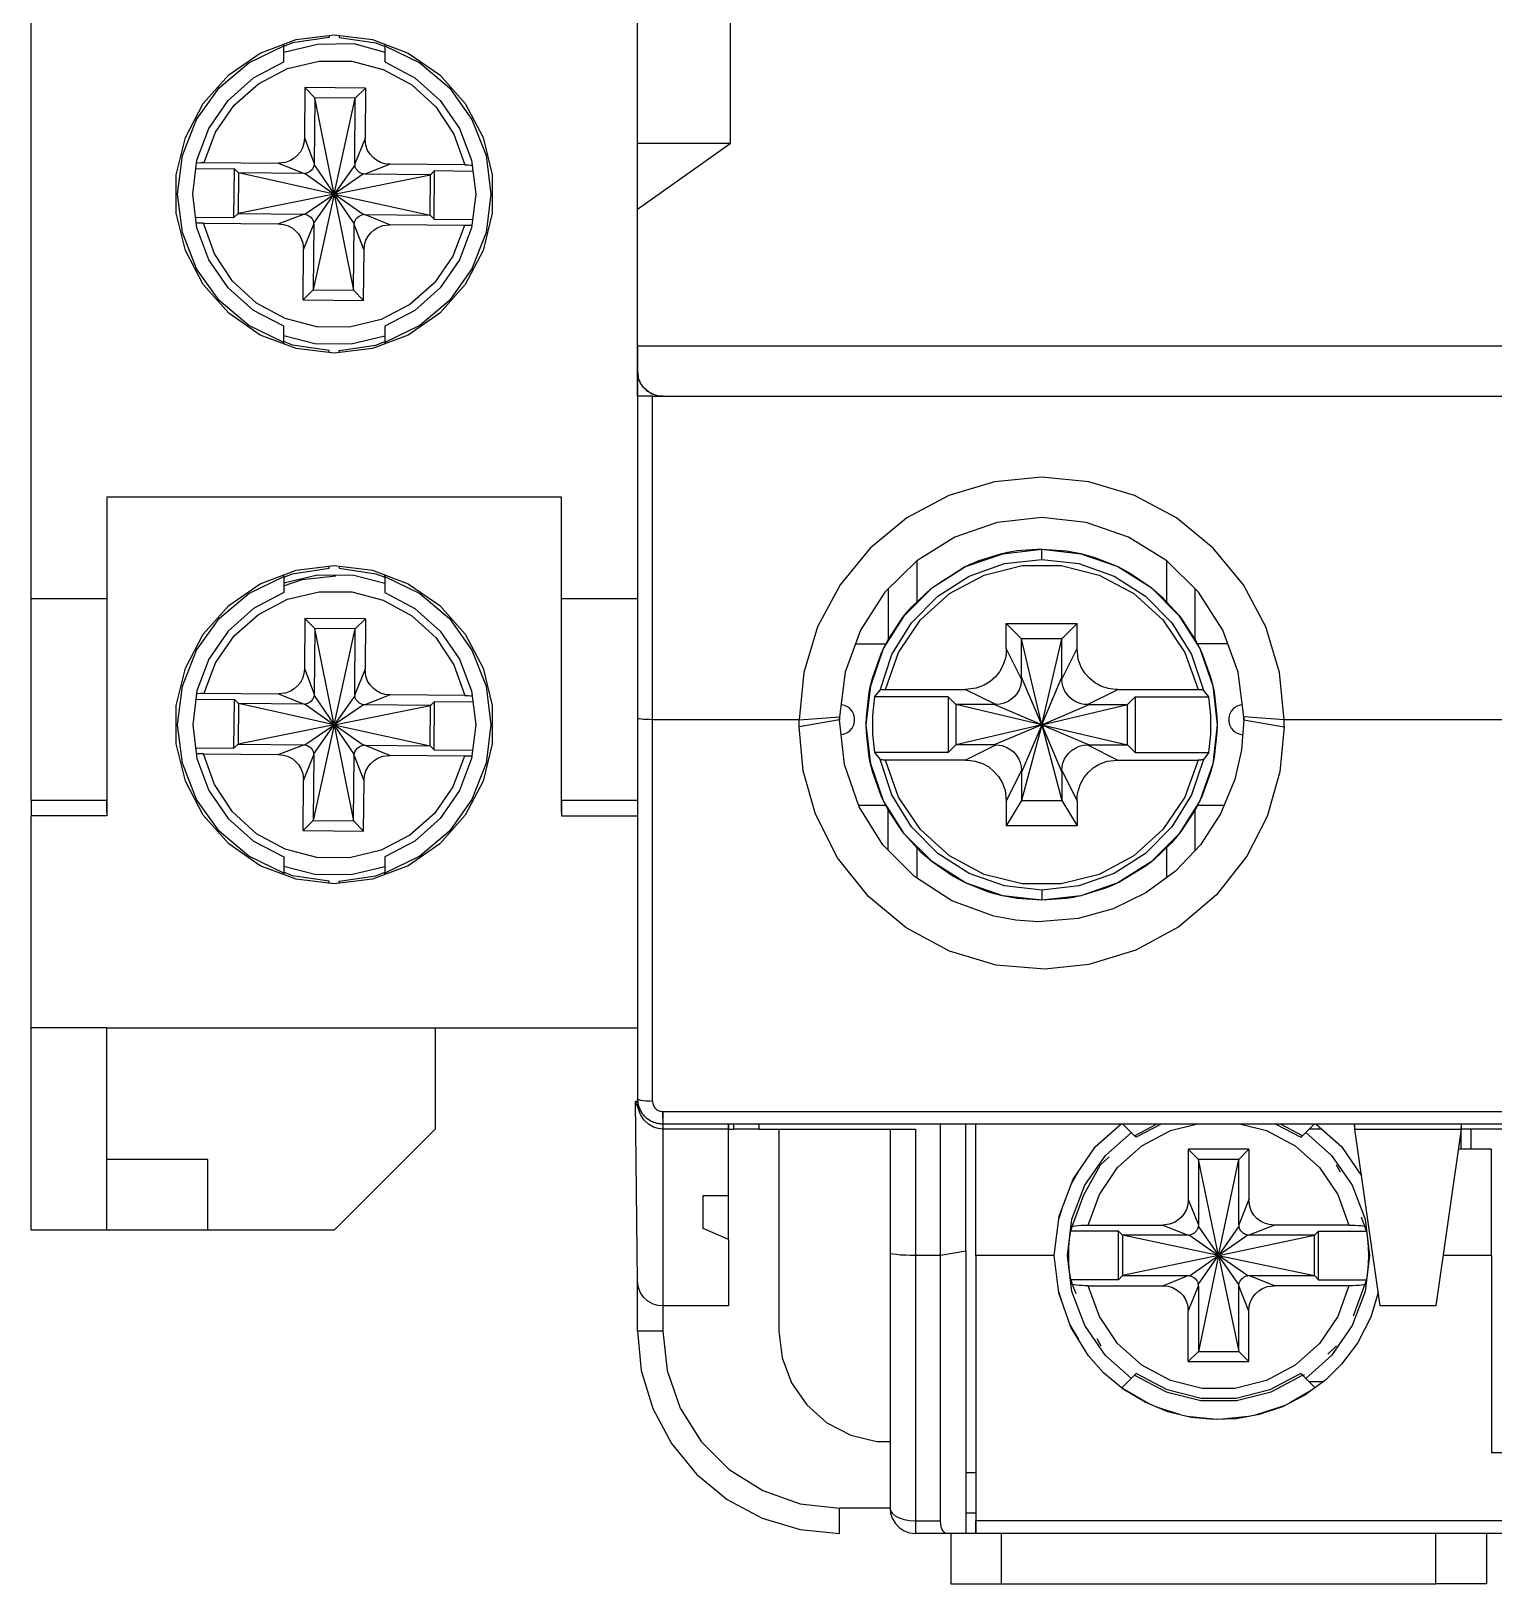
# Model space of a CAD drawing. Header units: millimetres. Extents: x 0 to 57, y 0 to 84.2.
# Drawn here: x 0 to 28.95, y 0 to 30.73 of the extents above; entities that cross this region are included whole.
import ezdxf

# ---------------------------------------------------------------- set-up
doc = ezdxf.new("R2010")
doc.units = ezdxf.units.MM

# ---------------------------------------------------------------- blocks, each defined once
blk = doc.blocks.new('LS_39d7f81b31e35bc3add33e63eb86f204_FACE_0')
at = {"color": 141, "linetype": 'Continuous', "true_color": 0x40d9ff}
for p, q in [((0, 19.5), (0, 65.5)), ((12, 23.5), (12, 61.5)), ((12, 28.5), (12, 56.5)), ((5, 30.434), (5, 30.465)), ((7, 30.465), (7, 30.434)), ((5.617, 29.403), (5.418, 29.605)), ((6.618, 29.595), (5.418, 29.605)), ((6.417, 29.396), (6.618, 29.595)), ((5.617, 29.403), (5.605, 28.105)), ((6.417, 29.396), (5.617, 29.403)), ((6, 27.5), (5.617, 29.403)), ((6, 27.5), (6.417, 29.396)), ((6.405, 28.098), (6.417, 29.396)), ((13.838, 28.5), (12, 28.5)), ((12, 27.2), (13.838, 28.5)), ((12, 27.2), (12, 28.5)), ((3.261, 28.004), (4.024, 27.997)), ((4.016, 27.037), (4.024, 27.997)), ((4.104, 27.917), (4.024, 27.997)), ((7.903, 27.883), (7.984, 27.963)), ((7.976, 27.003), (7.984, 27.963)), ((7.984, 27.963), (8.745, 27.956)), ((4.104, 27.917), (4.097, 27.117)), ((6, 27.5), (4.104, 27.917)), ((5.402, 27.905), (4.104, 27.917)), ((6, 27.5), (7.903, 27.883)), ((7.903, 27.883), (6.605, 27.895)), ((7.896, 27.083), (7.903, 27.883)), ((6, 27.5), (4.097, 27.117)), ((6, 27.5), (5.583, 25.604)), ((6, 27.5), (6.383, 25.597)), ((6, 27.5), (7.896, 27.083)), ((3.255, 27.044), (4.016, 27.037)), ((4.097, 27.117), (4.016, 27.037)), ((4.097, 27.117), (5.395, 27.105)), ((6.598, 27.095), (7.896, 27.083)), ((7.896, 27.083), (7.976, 27.003)), ((12, 24.5), (12, 27.2)), ((5.595, 26.902), (5.583, 25.604)), ((6.383, 25.597), (6.395, 26.895)), ((7.976, 27.003), (8.739, 26.996)), ((5.583, 25.604), (5.382, 25.405)), ((5.583, 25.604), (6.383, 25.597)), ((6.383, 25.597), (6.582, 25.395)), ((5.382, 25.405), (6.582, 25.395)), ((5, 24.535), (5, 24.566)), ((7, 24.566), (7, 24.535)), ((12, 24.5), (57, 24.5)), ((12.3, 17.1), (12.3, 23.5)), ((17.528, 20.245), (17.528, 19.428)), ((22.472, 20.245), (22.472, 19.429)), ((5, 19.934), (5, 19.965)), ((7, 19.934), (7, 19.965)), ((16.961, 19.687), (16.961, 18.681)), ((23.039, 18.681), (23.039, 19.687)), ((0, 19.5), (1.5, 19.5)), ((1.5, 19.5), (1.5, 15.267)), ((17.528, 19.409), (17.528, 19.407)), ((5.617, 18.903), (5.418, 19.105)), ((6.618, 19.095), (5.418, 19.105)), ((6.417, 18.896), (6.618, 19.095)), ((5.617, 18.903), (5.605, 17.605)), ((6, 17), (5.617, 18.903)), ((6.417, 18.896), (5.617, 18.903)), ((6, 17), (6.417, 18.896)), ((6.405, 17.598), (6.417, 18.896)), ((19.6, 18.7), (19.3, 19)), ((19.3, 19), (20.7, 19)), ((20.4, 18.7), (20.7, 19)), ((16.315, 18.6), (16.92, 18.6)), ((19.6, 17.94), (19.6, 18.7)), ((20.4, 18.7), (19.6, 18.7)), ((20, 17), (19.6, 18.7)), ((20, 17), (20.4, 18.7)), ((20.4, 17.94), (20.4, 18.7)), ((23.685, 18.6), (23.08, 18.6)), ((20, 17), (19.6, 17.94)), ((20, 17), (20.4, 17.94)), ((18.15, 17.55), (18.15, 16.45)), ((18.3, 17.4), (18.15, 17.55)), ((21.7, 17.4), (21.85, 17.55)), ((21.85, 17.55), (21.85, 16.45)), ((3.261, 17.504), (4.024, 17.497)), ((4.016, 16.537), (4.024, 17.497)), ((4.104, 17.417), (4.024, 17.497)), ((4.104, 17.417), (4.097, 16.617)), ((6, 17), (4.104, 17.417)), ((5.402, 17.405), (4.104, 17.417)), ((6, 17), (7.903, 17.383)), ((7.903, 17.383), (6.605, 17.395)), ((7.896, 16.583), (7.903, 17.383)), ((7.903, 17.383), (7.984, 17.463)), ((7.976, 16.503), (7.984, 17.463)), ((7.984, 17.463), (8.745, 17.456)), ((18.3, 17.4), (18.3, 16.6)), ((20, 17), (18.3, 17.4)), ((19.06, 17.4), (18.3, 17.4)), ((20, 17), (19.06, 17.4)), ((20, 17), (21.7, 17.4)), ((20, 17), (20.94, 17.4)), ((20.94, 17.4), (21.7, 17.4)), ((21.7, 16.6), (21.7, 17.4)), ((6, 17), (4.097, 16.617)), ((6, 17), (5.583, 15.104)), ((6, 17), (7.896, 16.583)), ((6, 17), (6.383, 15.097)), ((15.201, 17.1), (12.3, 17.1)), ((12.3, 9.548), (12.3, 17.1)), ((20, 17), (18.3, 16.6)), ((20, 17), (19.06, 16.6)), ((20, 17), (19.6, 15.5)), ((20, 17), (19.6, 16.06)), ((20, 17), (20.4, 15.5)), ((20, 17), (21.7, 16.6)), ((20, 17), (20.94, 16.6)), ((20, 17), (20.4, 16.06)), ((29.701, 17.1), (24.799, 17.1)), ((4.097, 16.617), (4.016, 16.537)), ((4.097, 16.617), (5.395, 16.605)), ((6.598, 16.595), (7.896, 16.583)), ((10.5, 15.267), (10.5, 16.7)), ((18.3, 16.6), (18.15, 16.45)), ((19.06, 16.6), (18.3, 16.6)), ((20.94, 16.6), (21.7, 16.6)), ((21.7, 16.6), (21.85, 16.45)), ((3.255, 16.544), (4.016, 16.537)), ((5.595, 16.402), (5.583, 15.104)), ((6.383, 15.097), (6.395, 16.395)), ((7.896, 16.583), (7.976, 16.503)), ((7.976, 16.503), (8.739, 16.496)), ((19.6, 16.06), (19.6, 15.5)), ((20.4, 16.06), (20.4, 15.5)), ((16.92, 15.4), (16.382, 15.4)), ((19.6, 15.5), (19.3, 15)), ((19.6, 15.5), (20.4, 15.5)), ((20.4, 15.5), (20.7, 15)), ((23.607, 15.4), (23.08, 15.4)), ((5.583, 15.104), (5.382, 14.905)), ((5.583, 15.104), (6.383, 15.097)), ((6.383, 15.097), (6.582, 14.895)), ((16.961, 14.52), (16.961, 15.319)), ((23.039, 14.516), (23.039, 15.319)), ((5.382, 14.905), (6.582, 14.895)), ((20.7, 15), (19.3, 15)), ((17.528, 14.571), (17.528, 13.963)), ((22.472, 14.571), (22.472, 13.972)), ((5, 14.035), (5, 14.066)), ((7, 14.035), (7, 14.066)), ((1.5, 11), (12, 11)), ((13.8, 9), (13.808, 9.1)), ((13.8, 9), (13.9, 9)), ((13.9, 9.1), (13.9, 9)), ((18, 6.5), (18, 9.1)), ((18.5, 6.587), (18.5, 9.1)), ((18.7, 6.5), (18.7, 9.1)), ((25.543, 9), (25.293, 9)), ((26.2, 9), (26.192, 9.1)), ((26.2, 9), (26.2, 9.1)), ((26.2, 9), (28.3, 9)), ((28.3, 9), (28.308, 9.1)), ((28.3, 9.1), (28.3, 9)), ((28.3, 8.6), (28.3, 9)), ((28.5, 8.6), (28.5, 9)), ((23.1, 8.4), (22.9, 8.6)), ((24.1, 8.6), (22.9, 8.6)), ((23.1, 8.4), (23.1, 7.102)), ((23.9, 8.4), (23.1, 8.4)), ((23.5, 6.5), (23.1, 8.4)), ((23.5, 6.5), (23.9, 8.4)), ((23.9, 8.4), (24.1, 8.6)), ((23.9, 7.102), (23.9, 8.4)), ((20.731, 8.168), (20.589, 7.924)), ((25.912, 8.144), (25.831, 8.287)), ((20.413, 7.459), (20.339, 7.231)), ((21.6, 6.9), (21.52, 6.98)), ((21.52, 6.02), (21.52, 6.98)), ((21.6, 6.9), (21.6, 6.1)), ((23.5, 6.5), (21.6, 6.9)), ((22.898, 6.9), (21.6, 6.9)), ((23.5, 6.5), (25.4, 6.9)), ((25.4, 6.9), (24.102, 6.9)), ((25.4, 6.9), (25.48, 6.98)), ((25.4, 6.1), (25.4, 6.9)), ((25.48, 6.02), (25.48, 6.98)), ((18.5, 6.587), (18, 6.5)), ((18.5, 6.587), (18.5, 1)), ((20.25, 6.5), (18.7, 6.5)), ((18.7, 6.5), (18.7, 1.248)), ((20.514, 6.5), (20.535, 6.5)), ((23.5, 6.5), (21.6, 6.1)), ((23.5, 6.5), (23.1, 4.6)), ((23.5, 6.5), (23.9, 4.6)), ((23.5, 6.5), (25.4, 6.1)), ((26.486, 6.5), (26.465, 6.5)), ((28.9, 6.5), (27.943, 6.5)), ((21.6, 6.1), (21.52, 6.02)), ((21.6, 6.1), (22.898, 6.1)), ((23.1, 5.898), (23.1, 4.6)), ((23.9, 4.6), (23.9, 5.898)), ((24.102, 6.1), (25.4, 6.1)), ((25.4, 6.1), (25.48, 6.02)), ((20.332, 5.789), (20.415, 5.536)), ((20.56, 5.126), (20.728, 4.837)), ((21.088, 4.856), (21.169, 4.713)), ((25.665, 4.548), (25.836, 4.708)), ((23.1, 4.6), (22.9, 4.4)), ((22.9, 4.4), (24.1, 4.4)), ((23.1, 4.6), (23.9, 4.6)), ((23.9, 4.6), (24.1, 4.4)), ((21.585, 3.878), (21.838, 4.131)), ((25.162, 4.131), (25.41, 3.883)), ((25.17, 4.123), (25.203, 4.147)), ((25.57, 4), (25.293, 4)), ((22.123, 3.562), (21.6, 3.866)), ((25.331, 3.826), (24.911, 3.582)), ((22.732, 3.351), (22.275, 3.5)), ((24.8, 3.524), (24.226, 3.337)), ((23.465, 3.254), (22.874, 3.316)), ((24.089, 3.312), (23.576, 3.258)), ((18.7, 2.2), (18.5, 2.2)), ((18.7, 1.4), (18.5, 1.4)), ((50.3, 1.248), (18.7, 1.248)), ((18.124, 1), (17.5, 1)), ((50.876, 1), (18.124, 1)), ((18.5, 1), (18.124, 1)), ((18.7, 1), (18.5, 1)), ((50.3, 1), (18.7, 1))]:
    blk.add_line(p, q, dxfattribs=at)
for points in [[(24.1, 33), (24.1, 32.4), (13.838, 32.4), (13.838, 28.5)], [(5.246, 30.558), (6, 30.65), (6.754, 30.558), (7.464, 30.289), (8.089, 29.858), (8.592, 29.289), (8.945, 28.617), (9.127, 27.88), (9.127, 27.12), (8.945, 26.383), (8.592, 25.711), (8.089, 25.142), (7.464, 24.711), (6.754, 24.442), (6, 24.35), (5.246, 24.442), (4.536, 24.711), (3.911, 25.142), (3.408, 25.711), (3.055, 26.383), (2.873, 27.12), (2.873, 27.88), (3.055, 28.617), (3.408, 29.289), (3.911, 29.858), (4.536, 30.289), (5.246, 30.558)], [(5, 24.566), (4.309, 24.902), (3.722, 25.397), (3.275, 26.022), (2.995, 26.738), (2.9, 27.5), (2.995, 28.262), (3.275, 28.978), (3.722, 29.603), (4.309, 30.098), (5, 30.434)], [(5, 24.566), (5, 24.885), (4.404, 25.199), (3.901, 25.647), (3.519, 26.201), (3.281, 26.831), (3.2, 27.5), (3.281, 28.169), (3.519, 28.799), (3.901, 29.353), (4.404, 29.801), (5, 30.115), (5, 30.434)], [(5.9, 30.638), (5.9, 30.598), (5.176, 30.489), (5, 30.417)], [(5, 30.309), (5.666, 30.467), (6.385, 30.482), (7, 30.306)], [(6.1, 30.638), (6.1, 30.598), (6.824, 30.489), (7, 30.417)], [(7, 30.434), (7, 30.115), (7.596, 29.801), (8.099, 29.353), (8.481, 28.799), (8.719, 28.169), (8.8, 27.5), (8.719, 26.831), (8.481, 26.201), (8.099, 25.647), (7.596, 25.199), (7, 24.885), (7, 24.566)], [(7, 30.434), (7.691, 30.098), (8.278, 29.603), (8.725, 28.978), (9.005, 28.262), (9.1, 27.5), (9.005, 26.738), (8.725, 26.022), (8.278, 25.397), (7.691, 24.902), (7, 24.566)], [(3.425, 28.122), (3.652, 28.726), (4.018, 29.257), (4.501, 29.684), (5.073, 29.982), (5.7, 30.132), (6.345, 30.127), (6.97, 29.965), (7.537, 29.658), (8.013, 29.223), (8.369, 28.685), (8.586, 28.077)], [(5.418, 29.605), (5.41, 28.61), (5.605, 28.105)], [(6.618, 29.595), (6.61, 28.6), (6.405, 28.098)], [(5.41, 28.61), (5.399, 28.504), (5.373, 28.414), (5.33, 28.334), (5.275, 28.267), (5.21, 28.208), (5.136, 28.161), (5.036, 28.124), (4.9, 28.11)], [(7.11, 28.09), (7.004, 28.101), (6.914, 28.127), (6.834, 28.17), (6.767, 28.225), (6.708, 28.29), (6.661, 28.364), (6.624, 28.464), (6.61, 28.6)], [(3.275, 28.12), (3.285, 28.12), (3.352, 28.122), (3.425, 28.122)], [(3.425, 28.122), (4.9, 28.11), (5.402, 27.905)], [(5.603, 28.081), (5.592, 28.039), (5.572, 28), (5.543, 27.965), (5.508, 27.937), (5.468, 27.917), (5.426, 27.907)], [(5.605, 28.105), (5.603, 28.081), (6, 27.5)], [(6.405, 28.098), (6.407, 28.074), (6, 27.5)], [(6.581, 27.897), (6.539, 27.908), (6.5, 27.928), (6.465, 27.957), (6.437, 27.992), (6.417, 28.032), (6.407, 28.074)], [(8.586, 28.077), (7.11, 28.09), (6.605, 27.895)], [(8.586, 28.077), (8.647, 28.076), (8.703, 28.074), (8.731, 28.072)], [(5.402, 27.905), (5.426, 27.907), (6, 27.5)], [(6.605, 27.895), (6.581, 27.897), (6, 27.5)], [(5.395, 27.105), (5.419, 27.103), (6, 27.5)], [(5.595, 26.902), (5.593, 26.926), (6, 27.5)], [(6.395, 26.895), (6.397, 26.919), (6, 27.5)], [(6.598, 27.095), (6.574, 27.093), (6, 27.5)], [(3.414, 26.923), (4.89, 26.91), (5.395, 27.105)], [(5.419, 27.103), (5.461, 27.092), (5.5, 27.072), (5.535, 27.043), (5.563, 27.008), (5.583, 26.968), (5.593, 26.926)], [(6.397, 26.919), (6.408, 26.961), (6.428, 27), (6.457, 27.035), (6.492, 27.063), (6.532, 27.083), (6.574, 27.093)], [(8.575, 26.878), (7.1, 26.89), (6.598, 27.095)], [(3.414, 26.923), (3.353, 26.924), (3.297, 26.926), (3.269, 26.928)], [(8.575, 26.878), (8.348, 26.274), (7.982, 25.743), (7.499, 25.316), (6.927, 25.018), (6.3, 24.868), (5.655, 24.873), (5.03, 25.035), (4.463, 25.342), (3.987, 25.777), (3.631, 26.315), (3.414, 26.923)], [(4.89, 26.91), (4.996, 26.899), (5.086, 26.873), (5.166, 26.83), (5.233, 26.775), (5.292, 26.71), (5.339, 26.636), (5.376, 26.536), (5.39, 26.4)], [(5.382, 25.405), (5.39, 26.4), (5.595, 26.902)], [(6.582, 25.395), (6.59, 26.39), (6.395, 26.895)], [(6.59, 26.39), (6.601, 26.496), (6.627, 26.586), (6.67, 26.666), (6.725, 26.733), (6.79, 26.792), (6.864, 26.839), (6.964, 26.876), (7.1, 26.89)], [(8.725, 26.88), (8.715, 26.88), (8.648, 26.878), (8.575, 26.878)], [(7, 24.691), (6.334, 24.533), (5.614, 24.539), (5, 24.696)], [(5.9, 24.362), (5.9, 24.402), (5.176, 24.511), (5, 24.583)], [(6.1, 24.362), (6.1, 24.402), (6.824, 24.511), (7, 24.583)], [(12, 24.5), (12, 24), (12, 23.5)], [(12.5, 23.5), (12.435, 23.504), (12.379, 23.513), (12.323, 23.531), (12.22, 23.587), (12.129, 23.665), (12.06, 23.758), (12.016, 23.869), (12, 24)], [(12, 24), (12.013, 23.889), (12.014, 23.885)], [(12.045, 23.795), (12.05, 23.783), (12.051, 23.78)], [(12.094, 23.712), (12.109, 23.688), (12.119, 23.678)], [(12.3, 23.5), (12.008, 23.5), (12, 23.5)], [(12, 23.5), (12, 17.126), (12, 9.6), (12, 9.548)], [(12.3, 23.5), (12.233, 23.5), (12.17, 23.5), (12.113, 23.5), (12.065, 23.5), (12.03, 23.5), (12.008, 23.5)], [(12.155, 23.643), (12.188, 23.609), (12.209, 23.596)], [(12.248, 23.571), (12.283, 23.55), (12.3, 23.544)], [(12.3, 23.5), (12.5, 23.5), (56.5, 23.5), (56.7, 23.5)], [(24.799, 17.1), (24.708, 18.036), (24.434, 18.937), (23.991, 19.767), (23.394, 20.494), (22.667, 21.091), (21.837, 21.534), (20.936, 21.808), (20, 21.9), (19.064, 21.808), (18.163, 21.534), (17.333, 21.091), (16.606, 20.494), (16.009, 19.767), (15.566, 18.937), (15.292, 18.036), (15.201, 17.1)], [(10.5, 19.5), (10.5, 21.5), (1.5, 21.5), (1.5, 19.5)], [(24, 17.159), (23.888, 18.039), (23.585, 18.873), (23.106, 19.62), (22.474, 20.243), (21.72, 20.711), (20.882, 21.002), (20, 21.1), (19.118, 21.002), (18.28, 20.711), (17.526, 20.243), (16.894, 19.62), (16.415, 18.873), (16.112, 18.039), (16, 17.159)], [(20, 13.529), (19.228, 13.616), (18.494, 13.872), (17.836, 14.286), (17.286, 14.836), (16.872, 15.494), (16.616, 16.228), (16.529, 17), (16.616, 17.772), (16.872, 18.506), (17.286, 19.164), (17.836, 19.714), (18.494, 20.128), (19.228, 20.384), (20, 20.471)], [(20, 20.473), (19.51, 20.438), (19.371, 20.415), (19.326, 20.407), (19.22, 20.384), (19.216, 20.383), (19.206, 20.381), (18.737, 20.235), (18.616, 20.185), (18.578, 20.168), (18.56, 20.16), (18.482, 20.123), (18.479, 20.122), (18.473, 20.119), (17.935, 19.776)], [(20, 20.272), (20, 20.471), (20, 20.473)], [(20, 20.473), (20.49, 20.438), (20.773, 20.386), (21.05, 20.31), (21.507, 20.129), (21.76, 19.993), (22.165, 19.715), (22.382, 19.527), (22.715, 19.165), (22.769, 19.095), (23.037, 18.683), (23.129, 18.507), (23.175, 18.406), (23.342, 17.944), (23.386, 17.773), (23.413, 17.643), (23.469, 17.155), (23.473, 17), (23.469, 16.845), (23.413, 16.357), (23.386, 16.227), (23.342, 16.056), (23.175, 15.594), (23.129, 15.493), (23.037, 15.317), (22.769, 14.905), (22.715, 14.835), (22.572, 14.666), (22.217, 14.327), (22.191, 14.306), (22.183, 14.3), (22.18, 14.297), (22.178, 14.295), (22.119, 14.249), (22.112, 14.243), (22.098, 14.232), (22.067, 14.21), (21.527, 13.881), (21.521, 13.878), (21.518, 13.877), (21.44, 13.84), (21.422, 13.832), (21.384, 13.815), (21.263, 13.765), (20.794, 13.619), (20.784, 13.617), (20.78, 13.616), (20.674, 13.593), (20.629, 13.585), (20.49, 13.562), (20, 13.527)], [(20, 20.471), (20.772, 20.384), (21.506, 20.128), (22.164, 19.714), (22.714, 19.164), (23.128, 18.506), (23.384, 17.772), (23.471, 17), (23.384, 16.228), (23.128, 15.494), (22.714, 14.836), (22.164, 14.286), (21.506, 13.872), (20.772, 13.616), (20, 13.529)], [(5.246, 20.058), (6, 20.15), (6.754, 20.058), (7.464, 19.789), (8.089, 19.358), (8.592, 18.789), (8.945, 18.117), (9.127, 17.38), (9.127, 16.62), (8.945, 15.883), (8.592, 15.211), (8.089, 14.642), (7.464, 14.211), (6.754, 13.942), (6, 13.85), (5.246, 13.942), (4.536, 14.211), (3.911, 14.642), (3.408, 15.211), (3.055, 15.883), (2.873, 16.62), (2.873, 17.38), (3.055, 18.117), (3.408, 18.789), (3.911, 19.358), (4.536, 19.789), (5.246, 20.058)], [(5, 19.917), (5.176, 19.989), (5.9, 20.098), (5.9, 20.138)], [(6.1, 20.138), (6.1, 20.098), (6.824, 19.989), (7, 19.917)], [(16.801, 17.686), (17.037, 18.387), (17.424, 19.018), (17.943, 19.545), (18.568, 19.942), (19.265, 20.188), (20, 20.272)], [(16.906, 17.7), (17.168, 18.43), (17.6, 19.074), (18.175, 19.595), (18.86, 19.96), (19.612, 20.148), (20.388, 20.148), (21.14, 19.96), (21.825, 19.595), (22.4, 19.074), (22.832, 18.43), (23.094, 17.7)], [(20, 20.272), (20.735, 20.188), (21.432, 19.942), (22.057, 19.545), (22.576, 19.018), (22.963, 18.387), (23.199, 17.686)], [(5, 14.066), (4.309, 14.402), (3.722, 14.897), (3.275, 15.522), (2.995, 16.238), (2.9, 17), (2.995, 17.762), (3.275, 18.478), (3.722, 19.103), (4.309, 19.598), (5, 19.934)], [(5, 19.934), (5, 19.615), (4.404, 19.301), (3.901, 18.853), (3.519, 18.299), (3.281, 17.669), (3.2, 17), (3.281, 16.331), (3.519, 15.701), (3.901, 15.147), (4.404, 14.699), (5, 14.385), (5, 14.066)], [(5, 19.809), (5.666, 19.967), (6.386, 19.961), (7, 19.804)], [(5, 19.749), (5.363, 19.875), (6.032, 19.945)], [(7, 19.934), (7, 19.615), (7.596, 19.301), (8.099, 18.853), (8.481, 18.299), (8.719, 17.669), (8.8, 17), (8.719, 16.331), (8.481, 15.701), (8.099, 15.147), (7.596, 14.699), (7, 14.385), (7, 14.066)], [(7, 19.934), (7.691, 19.598), (8.278, 19.103), (8.725, 18.478), (9.005, 17.762), (9.1, 17), (9.005, 16.238), (8.725, 15.522), (8.278, 14.897), (7.691, 14.402), (7, 14.066)], [(20, 13.527), (19.51, 13.562), (19.227, 13.614), (18.95, 13.69), (18.493, 13.871), (18.24, 14.007), (17.835, 14.285), (17.618, 14.473), (17.285, 14.835), (17.231, 14.905), (16.963, 15.317), (16.871, 15.493), (16.825, 15.594), (16.658, 16.056), (16.614, 16.227), (16.587, 16.357), (16.531, 16.845), (16.527, 17), (16.531, 17.155), (16.587, 17.643), (16.614, 17.773), (16.658, 17.944), (16.825, 18.406), (16.871, 18.507), (16.963, 18.683), (17.231, 19.095), (17.285, 19.165), (17.428, 19.334), (17.822, 19.705), (17.833, 19.712)], [(1.5, 19.5), (1.5, 15.5), (0, 15.5), (0, 19.5)], [(3.425, 17.622), (3.652, 18.226), (4.018, 18.757), (4.501, 19.184), (5.073, 19.482), (5.7, 19.632), (6.345, 19.627), (6.97, 19.465), (7.537, 19.158), (8.013, 18.723), (8.369, 18.185), (8.586, 17.577)], [(12, 15.5), (10.5, 15.5), (10.5, 19.5), (12, 19.5)], [(5.418, 19.105), (5.41, 18.11), (5.605, 17.605)], [(6.618, 19.095), (6.61, 18.1), (6.405, 17.598)], [(19.6, 17.94), (19.6, 17.904), (19.3, 18.508), (19.3, 19)], [(20.4, 17.94), (20.4, 17.904), (20.7, 18.508), (20.7, 19)], [(19.3, 18.508), (19.295, 18.407), (19.281, 18.315), (19.234, 18.17), (19.165, 18.048), (19.078, 17.944), (18.978, 17.853), (18.86, 17.78), (18.704, 17.723), (18.492, 17.7)], [(21.508, 17.7), (21.407, 17.705), (21.315, 17.719), (21.17, 17.766), (21.048, 17.835), (20.944, 17.922), (20.853, 18.022), (20.78, 18.14), (20.723, 18.296), (20.7, 18.508)], [(5.41, 18.11), (5.399, 18.004), (5.373, 17.914), (5.33, 17.834), (5.275, 17.767), (5.21, 17.708), (5.136, 17.661), (5.036, 17.624), (4.9, 17.61)], [(7.11, 17.59), (7.004, 17.601), (6.914, 17.627), (6.834, 17.67), (6.767, 17.725), (6.708, 17.79), (6.661, 17.864), (6.624, 17.964), (6.61, 18.1)], [(19.6, 17.904), (19.597, 17.842), (19.586, 17.78), (19.552, 17.69), (19.506, 17.613), (19.462, 17.56), (19.41, 17.512), (19.334, 17.461), (19.256, 17.425), (19.176, 17.405), (19.096, 17.4)], [(20.904, 17.4), (20.842, 17.403), (20.78, 17.414), (20.69, 17.448), (20.613, 17.494), (20.56, 17.538), (20.512, 17.59), (20.461, 17.666), (20.425, 17.744), (20.405, 17.824), (20.4, 17.904)], [(3.275, 17.62), (3.285, 17.62), (3.352, 17.622), (3.425, 17.622)], [(3.425, 17.622), (4.9, 17.61), (5.402, 17.405)], [(5.603, 17.581), (5.592, 17.539), (5.572, 17.5), (5.543, 17.465), (5.508, 17.437), (5.468, 17.417), (5.426, 17.407)], [(5.605, 17.605), (5.603, 17.581), (6, 17)], [(6.405, 17.598), (6.407, 17.574), (6, 17)], [(6.581, 17.397), (6.539, 17.408), (6.5, 17.428), (6.465, 17.457), (6.437, 17.492), (6.417, 17.532), (6.407, 17.574)], [(8.586, 17.577), (7.11, 17.59), (6.605, 17.395)], [(8.586, 17.577), (8.647, 17.576), (8.703, 17.574), (8.731, 17.572)], [(16.694, 17.55), (16.654, 17.184), (16.654, 16.816), (16.694, 16.45)], [(18.15, 17.55), (16.694, 17.55), (16.801, 17.686)], [(16.801, 17.686), (16.805, 17.689), (16.813, 17.692), (16.826, 17.695), (16.842, 17.697), (16.86, 17.698), (16.881, 17.7), (16.906, 17.7)], [(16.906, 17.7), (18.492, 17.7), (19.096, 17.4), (19.06, 17.4)], [(20.94, 17.4), (20.904, 17.4), (21.508, 17.7), (23.094, 17.7)], [(21.85, 17.55), (23.306, 17.55), (23.199, 17.686)], [(23.094, 17.7), (23.115, 17.7), (23.133, 17.699), (23.152, 17.697), (23.169, 17.695), (23.183, 17.693), (23.193, 17.69), (23.199, 17.686)], [(23.306, 16.45), (23.346, 16.816), (23.346, 17.184), (23.306, 17.55)], [(5.402, 17.405), (5.426, 17.407), (6, 17)], [(6.605, 17.395), (6.581, 17.397), (6, 17)], [(16.033, 16.804), (16.081, 16.811), (16.146, 16.838), (16.203, 16.88), (16.249, 16.933), (16.281, 16.996), (16.298, 17.065), (16.298, 17.135), (16.281, 17.204), (16.249, 17.267), (16.203, 17.32), (16.146, 17.362), (16.081, 17.389), (16.03, 17.397)], [(23.97, 17.397), (23.919, 17.389), (23.854, 17.362), (23.797, 17.32), (23.751, 17.267), (23.719, 17.204), (23.702, 17.135), (23.702, 17.065), (23.719, 16.996), (23.751, 16.933), (23.797, 16.88), (23.854, 16.838), (23.919, 16.811), (23.978, 16.802)], [(5.395, 16.605), (5.419, 16.603), (6, 17)], [(5.595, 16.402), (5.593, 16.426), (6, 17)], [(6.395, 16.395), (6.397, 16.419), (6, 17)], [(6.598, 16.595), (6.574, 16.593), (6, 17)], [(12.3, 17.1), (12.242, 17.101), (12.185, 17.102), (12.124, 17.105), (12.072, 17.109), (12.033, 17.114), (12.008, 17.12), (12, 17.126)], [(15.201, 17.1), (16, 17.159), (16, 17.1), (15.2, 16.961), (15.201, 17.1)], [(24.8, 16.961), (24.715, 16.065), (24.46, 15.186), (24.06, 14.4), (23.458, 13.632), (22.716, 13.003), (21.864, 12.538), (20.935, 12.253), (20.064, 12.162), (19.1, 12.246), (18.173, 12.522), (17.317, 12.981), (16.57, 13.603), (15.962, 14.366), (15.523, 15.231), (15.28, 16.088), (15.2, 16.961)], [(16, 17.099), (16, 17.1), (16.001, 17.162)], [(24, 17.1), (23.955, 16.501), (23.821, 15.917), (23.541, 15.24), (23.144, 14.627), (22.645, 14.1), (22.062, 13.672), (21.414, 13.358), (20.722, 13.166), (19.929, 13.101), (19.488, 13.133), (19.054, 13.214), (18.224, 13.516), (17.48, 13.994), (16.858, 14.625), (16.389, 15.378), (16.099, 16.216), (16, 17.1)], [(24, 17.098), (24, 17.1), (23.999, 17.162)], [(24.799, 17.1), (24, 17.159), (24, 17.1), (24.8, 16.961), (24.799, 17.1)], [(3.414, 16.423), (4.89, 16.41), (5.395, 16.605)], [(5.419, 16.603), (5.461, 16.592), (5.5, 16.572), (5.535, 16.543), (5.563, 16.508), (5.583, 16.468), (5.593, 16.426)], [(6.397, 16.419), (6.408, 16.461), (6.428, 16.5), (6.457, 16.535), (6.492, 16.563), (6.532, 16.583), (6.574, 16.593)], [(8.575, 16.378), (7.1, 16.39), (6.598, 16.595)], [(19.06, 16.6), (19.096, 16.6), (18.492, 16.3), (16.906, 16.3)], [(19.096, 16.6), (19.158, 16.597), (19.22, 16.586), (19.31, 16.552), (19.387, 16.506), (19.44, 16.462), (19.488, 16.41), (19.539, 16.334), (19.575, 16.256), (19.595, 16.176), (19.6, 16.096)], [(20.4, 16.096), (20.403, 16.158), (20.414, 16.22), (20.448, 16.31), (20.494, 16.387), (20.538, 16.44), (20.59, 16.488), (20.666, 16.539), (20.744, 16.575), (20.824, 16.595), (20.904, 16.6)], [(20.94, 16.6), (20.904, 16.6), (21.508, 16.3), (23.094, 16.3)], [(3.414, 16.423), (3.353, 16.424), (3.297, 16.426), (3.269, 16.428)], [(8.575, 16.378), (8.348, 15.774), (7.982, 15.243), (7.499, 14.816), (6.927, 14.518), (6.3, 14.368), (5.655, 14.373), (5.03, 14.535), (4.463, 14.842), (3.987, 15.277), (3.631, 15.815), (3.414, 16.423)], [(4.89, 16.41), (4.996, 16.399), (5.086, 16.373), (5.166, 16.33), (5.233, 16.275), (5.292, 16.21), (5.339, 16.136), (5.376, 16.036), (5.39, 15.9)], [(5.382, 14.905), (5.39, 15.9), (5.595, 16.402)], [(6.582, 14.895), (6.59, 15.89), (6.395, 16.395)], [(6.59, 15.89), (6.601, 15.996), (6.627, 16.086), (6.67, 16.166), (6.725, 16.233), (6.79, 16.292), (6.864, 16.339), (6.964, 16.376), (7.1, 16.39)], [(8.725, 16.38), (8.715, 16.38), (8.648, 16.378), (8.575, 16.378)], [(18.15, 16.45), (16.694, 16.45), (16.801, 16.314)], [(16.906, 16.3), (16.885, 16.3), (16.867, 16.301), (16.848, 16.303), (16.831, 16.305), (16.817, 16.307), (16.807, 16.31), (16.801, 16.314)], [(20, 13.728), (19.265, 13.812), (18.568, 14.058), (17.943, 14.455), (17.424, 14.982), (17.037, 15.613), (16.801, 16.314)], [(23.094, 16.3), (22.832, 15.57), (22.4, 14.926), (21.825, 14.405), (21.14, 14.04), (20.388, 13.852), (19.612, 13.852), (18.86, 14.04), (18.175, 14.405), (17.6, 14.926), (17.168, 15.57), (16.906, 16.3)], [(18.492, 16.3), (18.593, 16.295), (18.685, 16.281), (18.83, 16.234), (18.952, 16.165), (19.056, 16.078), (19.147, 15.978), (19.22, 15.86), (19.277, 15.704), (19.3, 15.492)], [(23.199, 16.314), (22.963, 15.613), (22.576, 14.982), (22.057, 14.455), (21.432, 14.058), (20.735, 13.812), (20, 13.728)], [(20.7, 15.492), (20.705, 15.593), (20.719, 15.685), (20.766, 15.83), (20.835, 15.952), (20.922, 16.056), (21.022, 16.147), (21.14, 16.22), (21.296, 16.277), (21.508, 16.3)], [(21.85, 16.45), (23.306, 16.45), (23.199, 16.314)], [(23.199, 16.314), (23.195, 16.311), (23.187, 16.308), (23.174, 16.305), (23.158, 16.303), (23.14, 16.302), (23.119, 16.3), (23.094, 16.3)], [(19.6, 16.06), (19.6, 16.096), (19.3, 15.492), (19.3, 15)], [(20.4, 16.06), (20.4, 16.096), (20.7, 15.492), (20.7, 15)], [(0, 15.5), (0, 15.492), (0, 15.47), (0, 15.435), (0, 15.387), (0, 15.33), (0, 15.267), (0, 15.2)], [(1.5, 15.267), (1.5, 15.33), (1.5, 15.387), (1.5, 15.435), (1.5, 15.47), (1.5, 15.492), (1.5, 15.5)], [(10.5, 15.5), (10.5, 15.492), (10.5, 15.47), (10.5, 15.435), (10.5, 15.387), (10.5, 15.33), (10.5, 15.267)], [(1.5, 15.267), (1.5, 15.2), (0, 15.2)], [(1.5, 11), (0, 11), (0, 15.2)], [(10.5, 15.267), (10.5, 15.2), (12, 15.2)], [(7, 14.191), (6.334, 14.033), (5.614, 14.039), (5, 14.196)], [(5.9, 13.862), (5.9, 13.902), (5.176, 14.011), (5, 14.083)], [(6.1, 13.862), (6.1, 13.902), (6.824, 14.011), (7, 14.083)], [(20, 13.728), (20, 13.529), (20, 13.527)], [(1.5, 7), (0, 7), (0, 11)], [(3.5, 7), (1.5, 7), (1.5, 11)], [(8, 11), (8, 9), (6, 7), (3.5, 7)], [(12.008, 9.515), (12.001, 9.548), (11.965, 9.545)], [(12, 5), (12, 6), (11.965, 9.545)], [(12.5, 9), (12.407, 9.009), (12.317, 9.038), (12.216, 9.097), (12.128, 9.181), (12.059, 9.288), (12.015, 9.412), (11.965, 9.545)], [(12, 9.6), (12.01, 9.502), (12.038, 9.408), (12.096, 9.306), (12.176, 9.22), (12.273, 9.154), (12.383, 9.114), (12.5, 9.1)], [(12.3, 9.548), (12.233, 9.549), (12.17, 9.553), (12.113, 9.559), (12.065, 9.568), (12.03, 9.577), (12.008, 9.588), (12, 9.6)], [(12.3, 9.548), (12.304, 9.508), (12.315, 9.471), (12.339, 9.43), (12.371, 9.395), (12.41, 9.369), (12.453, 9.353), (12.5, 9.348)], [(12.034, 9.422), (12.026, 9.439), (12.016, 9.48)], [(12.085, 9.326), (12.073, 9.341), (12.054, 9.38)], [(12.16, 9.236), (12.139, 9.254), (12.117, 9.282)], [(12.5, 9.221), (12.5, 9.348), (56.5, 9.348), (56.5, 5)], [(12.5, 9.348), (12.5, 9.281), (12.5, 9.221)], [(12.5, 9.221), (12.5, 9.17), (12.5, 9.132), (12.5, 9.108)], [(12.251, 9.169), (12.223, 9.184), (12.198, 9.204)], [(12.363, 9.121), (12.321, 9.133), (12.297, 9.146)], [(12.5, 9.1), (12.408, 9.108), (12.394, 9.113)], [(56.5, 9.1), (12.5, 9.1), (12.5, 9.108), (12.5, 5)], [(13.8, 9), (12.5, 9), (12.5, 5.5)], [(13.8, 6.812), (13.3, 7.031), (13.3, 7.688), (13.8, 7.688), (13.8, 9)], [(13.8, 6.812), (13.8, 9.1), (13.8, 9)], [(14.4, 9.1), (14.4, 9), (13.9, 9)], [(14.4, 9), (17.5, 9), (17.5, 6.5)], [(14.8, 9), (14.8, 5), (14.864, 4.474), (15.052, 3.978), (15.353, 3.541), (15.75, 3.189), (16.22, 2.943), (16.735, 2.816), (17, 2.816)], [(17, 9), (17, 6.544), (17, 1.5), (16, 1.5)], [(20.25, 6.5), (20.344, 7.278), (20.622, 8.01), (21.067, 8.655), (21.569, 9.1)], [(20.514, 6.5), (20.596, 7.215), (20.856, 7.888), (21.265, 8.48), (21.775, 8.932)], [(20.92, 7.1), (21.141, 7.706), (21.502, 8.24), (21.982, 8.671), (22.552, 8.974), (23.059, 9.1)], [(21.607, 9.1), (21.838, 8.869), (22.271, 9.1)], [(22.365, 9.1), (21.87, 8.838), (21.866, 8.841), (21.855, 8.852), (21.838, 8.869)], [(23.941, 9.1), (24.448, 8.974), (25.018, 8.671), (25.498, 8.24), (25.859, 7.706), (26.08, 7.1)], [(24.635, 9.1), (25.13, 8.838), (25.134, 8.841), (25.145, 8.852), (25.162, 8.869)], [(25.393, 9.1), (25.162, 8.869), (24.729, 9.1)], [(25.225, 8.932), (25.735, 8.48), (26.144, 7.888), (26.404, 7.215), (26.486, 6.5)], [(25.431, 9.1), (25.933, 8.655), (26.332, 8.077)], [(28.3, 9), (27.8, 5.5), (26.7, 5.5), (26.2, 9)], [(30.5, 8.5), (30.5, 9), (28.3, 9)], [(3.5, 7), (3.5, 8.4), (1.5, 8.4)], [(20.606, 7.071), (20.836, 7.7), (21.164, 8.292), (21.335, 8.452)], [(22.9, 8.6), (22.9, 7.605), (23.1, 7.102)], [(24.1, 8.6), (24.1, 7.605), (23.9, 7.102)], [(28.9, 6.5), (28.9, 8.6), (28.243, 8.6)], [(22.9, 7.605), (22.891, 7.499), (22.865, 7.409), (22.822, 7.329), (22.768, 7.26), (22.704, 7.201), (22.63, 7.153), (22.531, 7.116), (22.395, 7.1)], [(24.605, 7.1), (24.499, 7.109), (24.409, 7.135), (24.329, 7.178), (24.26, 7.232), (24.201, 7.296), (24.153, 7.37), (24.116, 7.469), (24.1, 7.605)], [(21.52, 6.98), (20.574, 6.98), (20.606, 7.071)], [(20.606, 7.071), (20.614, 7.076), (20.633, 7.082), (20.669, 7.088), (20.719, 7.093), (20.78, 7.097), (20.847, 7.099), (20.92, 7.1)], [(20.92, 7.1), (22.395, 7.1), (22.898, 6.9)], [(23.098, 7.078), (23.095, 7.058), (23.089, 7.04), (23.078, 7.013), (23.062, 6.988), (23.043, 6.965), (23.016, 6.941), (22.991, 6.925), (22.965, 6.913), (22.922, 6.902)], [(23.1, 7.102), (23.098, 7.078), (23.5, 6.5)], [(23.9, 7.102), (23.902, 7.078), (23.5, 6.5)], [(24.078, 6.902), (24.058, 6.905), (24.04, 6.911), (24.013, 6.922), (23.988, 6.938), (23.965, 6.957), (23.941, 6.984), (23.925, 7.009), (23.913, 7.035), (23.902, 7.078)], [(26.08, 7.1), (24.605, 7.1), (24.102, 6.9)], [(25.48, 6.98), (26.426, 6.98), (26.394, 7.071), (26.327, 7.255)], [(26.08, 7.1), (26.141, 7.099), (26.198, 7.098), (26.261, 7.094), (26.315, 7.09), (26.356, 7.084), (26.383, 7.077), (26.394, 7.071)], [(13.8, 6.812), (13.8, 5.5), (12.5, 5.5)], [(20.535, 6.5), (20.539, 6.661), (20.552, 6.821), (20.574, 6.98)], [(22.898, 6.9), (22.922, 6.902), (23.5, 6.5)], [(24.102, 6.9), (24.078, 6.902), (23.5, 6.5)], [(26.426, 6.98), (26.448, 6.821), (26.461, 6.661), (26.465, 6.5)], [(17.5, 6.5), (17.403, 6.501), (17.309, 6.503), (17.206, 6.508), (17.12, 6.515), (17.054, 6.524), (17.014, 6.534), (17, 6.544)], [(18, 6.5), (17.5, 6.5), (17.5, 1.248), (18, 1.248), (18, 6.5)], [(26.662, 5.766), (26.512, 5.279), (26.248, 4.766), (25.935, 4.348), (25.617, 4.034), (25.208, 3.736), (24.765, 3.506), (24.307, 3.352), (23.852, 3.269), (23.406, 3.251), (22.958, 3.296), (22.499, 3.408), (22.045, 3.594), (21.615, 3.853), (21.225, 4.179), (20.929, 4.513), (20.576, 5.083), (20.336, 5.758), (20.25, 6.5)], [(21.775, 4.068), (21.265, 4.52), (20.856, 5.112), (20.596, 5.785), (20.514, 6.5)], [(20.574, 6.02), (20.552, 6.179), (20.539, 6.339), (20.535, 6.5)], [(22.898, 6.1), (22.922, 6.098), (23.5, 6.5)], [(23.1, 5.898), (23.098, 5.922), (23.5, 6.5)], [(23.9, 5.898), (23.902, 5.922), (23.5, 6.5)], [(24.102, 6.1), (24.078, 6.098), (23.5, 6.5)], [(26.486, 6.5), (26.404, 5.785), (26.144, 5.112), (25.735, 4.52), (25.225, 4.068)], [(26.465, 6.5), (26.461, 6.339), (26.448, 6.179), (26.426, 6.02)], [(28.9, 6.5), (28.9, 2.6), (40.1, 2.6), (40.1, 6.5)], [(12.5, 5.5), (12.404, 5.509), (12.31, 5.537), (12.208, 5.594), (12.122, 5.673), (12.055, 5.771), (12.014, 5.882), (12, 6)], [(21.52, 6.02), (20.574, 6.02), (20.606, 5.929), (20.673, 5.745)], [(20.92, 5.9), (20.859, 5.901), (20.802, 5.902), (20.739, 5.906), (20.685, 5.91), (20.644, 5.916), (20.617, 5.923), (20.606, 5.929)], [(20.92, 5.9), (22.395, 5.9), (22.898, 6.1)], [(26.08, 5.9), (25.859, 5.294), (25.498, 4.76), (25.018, 4.329), (24.448, 4.026), (23.822, 3.87), (23.178, 3.87), (22.552, 4.026), (21.982, 4.329), (21.502, 4.76), (21.141, 5.294), (20.92, 5.9)], [(22.395, 5.9), (22.501, 5.891), (22.591, 5.865), (22.671, 5.822), (22.74, 5.768), (22.799, 5.704), (22.847, 5.63), (22.884, 5.531), (22.9, 5.395)], [(22.9, 4.4), (22.9, 5.395), (23.1, 5.898)], [(22.922, 6.098), (22.942, 6.095), (22.96, 6.089), (22.987, 6.078), (23.012, 6.062), (23.035, 6.043), (23.059, 6.016), (23.075, 5.991), (23.087, 5.965), (23.098, 5.922)], [(24.1, 4.4), (24.1, 5.395), (23.9, 5.898)], [(23.902, 5.922), (23.905, 5.942), (23.911, 5.96), (23.922, 5.987), (23.938, 6.012), (23.957, 6.035), (23.984, 6.059), (24.009, 6.075), (24.035, 6.087), (24.078, 6.098)], [(24.1, 5.395), (24.109, 5.501), (24.135, 5.591), (24.178, 5.671), (24.232, 5.74), (24.296, 5.799), (24.37, 5.847), (24.469, 5.884), (24.605, 5.9)], [(26.08, 5.9), (24.605, 5.9), (24.102, 6.1)], [(25.48, 6.02), (26.426, 6.02), (26.394, 5.929), (26.164, 5.3)], [(26.394, 5.929), (26.386, 5.924), (26.367, 5.918), (26.331, 5.912), (26.281, 5.907), (26.22, 5.903), (26.153, 5.901), (26.08, 5.9)], [(12, 5), (12.077, 4.22), (12.304, 3.469), (12.674, 2.778), (13.172, 2.172), (13.778, 1.674), (14.469, 1.304), (15.22, 1.077), (16, 1), (16, 1.013), (16, 1.05), (16, 1.109), (16, 1.188), (16, 1.283), (16, 1.389), (16, 1.5)], [(12.5, 5), (12.389, 5), (12.283, 5), (12.188, 5), (12.109, 5), (12.05, 5), (12.013, 5), (12, 5)], [(12.5, 5), (12.588, 4.221), (12.847, 3.481), (13.264, 2.818), (13.818, 2.264), (14.481, 1.847), (15.221, 1.588), (16, 1.5)], [(25.162, 4.131), (25.145, 4.148), (25.134, 4.159), (25.13, 4.162), (24.518, 3.838), (23.846, 3.671), (23.154, 3.671), (22.482, 3.838), (21.87, 4.162), (21.866, 4.159), (21.855, 4.148), (21.838, 4.131)], [(21.838, 4.131), (22.461, 3.799), (23.147, 3.628), (23.853, 3.628), (24.539, 3.799), (25.162, 4.131)], [(17, 1.5), (17.01, 1.449), (17.04, 1.401), (17.1, 1.349), (17.182, 1.306), (17.279, 1.274), (17.387, 1.254), (17.5, 1.248)], [(17, 1.5), (17.01, 1.399), (17.04, 1.303), (17.1, 1.2), (17.181, 1.115), (17.279, 1.052), (17.387, 1.013), (17.5, 1)], [(17.5, 1.248), (17.5, 1.181), (17.5, 1.121), (17.5, 1.07), (17.5, 1.032), (17.5, 1.008), (17.5, 1)], [(18.124, 1), (18.103, 1.003), (18.084, 1.011), (18.061, 1.031), (18.042, 1.058), (18.025, 1.092), (18.012, 1.133), (18.003, 1.184), (18, 1.248)], [(18.7, 1), (18.7, 1.008), (18.7, 1.248)], [(18.7, 1.248), (18.7, 1.181), (18.7, 1.121), (18.7, 1.07), (18.7, 1.032), (18.7, 1.008)], [(18.2, 1), (18.2, 0), (19.2, 0)], [(19.2, 1), (19.2, 0), (27.8, 0), (27.8, 1)], [(28.8, 1), (28.8, 0), (27.8, 0)]]:
    blk.add_lwpolyline(points, dxfattribs=at)
blk = doc.blocks.new('LS_39d7f81b31e35bc3add33e63eb86f204')
at = {"color": 141, "true_color": 0x40d9ff}
blk.add_blockref('LS_39d7f81b31e35bc3add33e63eb86f204_FACE_0', (0, 0), dxfattribs=at)

msp = doc.modelspace()

# ---------------------------------------------------------------- block references
at = {"color": 141, "true_color": 0x40d9ff}
msp.add_blockref('LS_39d7f81b31e35bc3add33e63eb86f204', (0, 0), dxfattribs=at)

doc.saveas('drawing.dxf')
